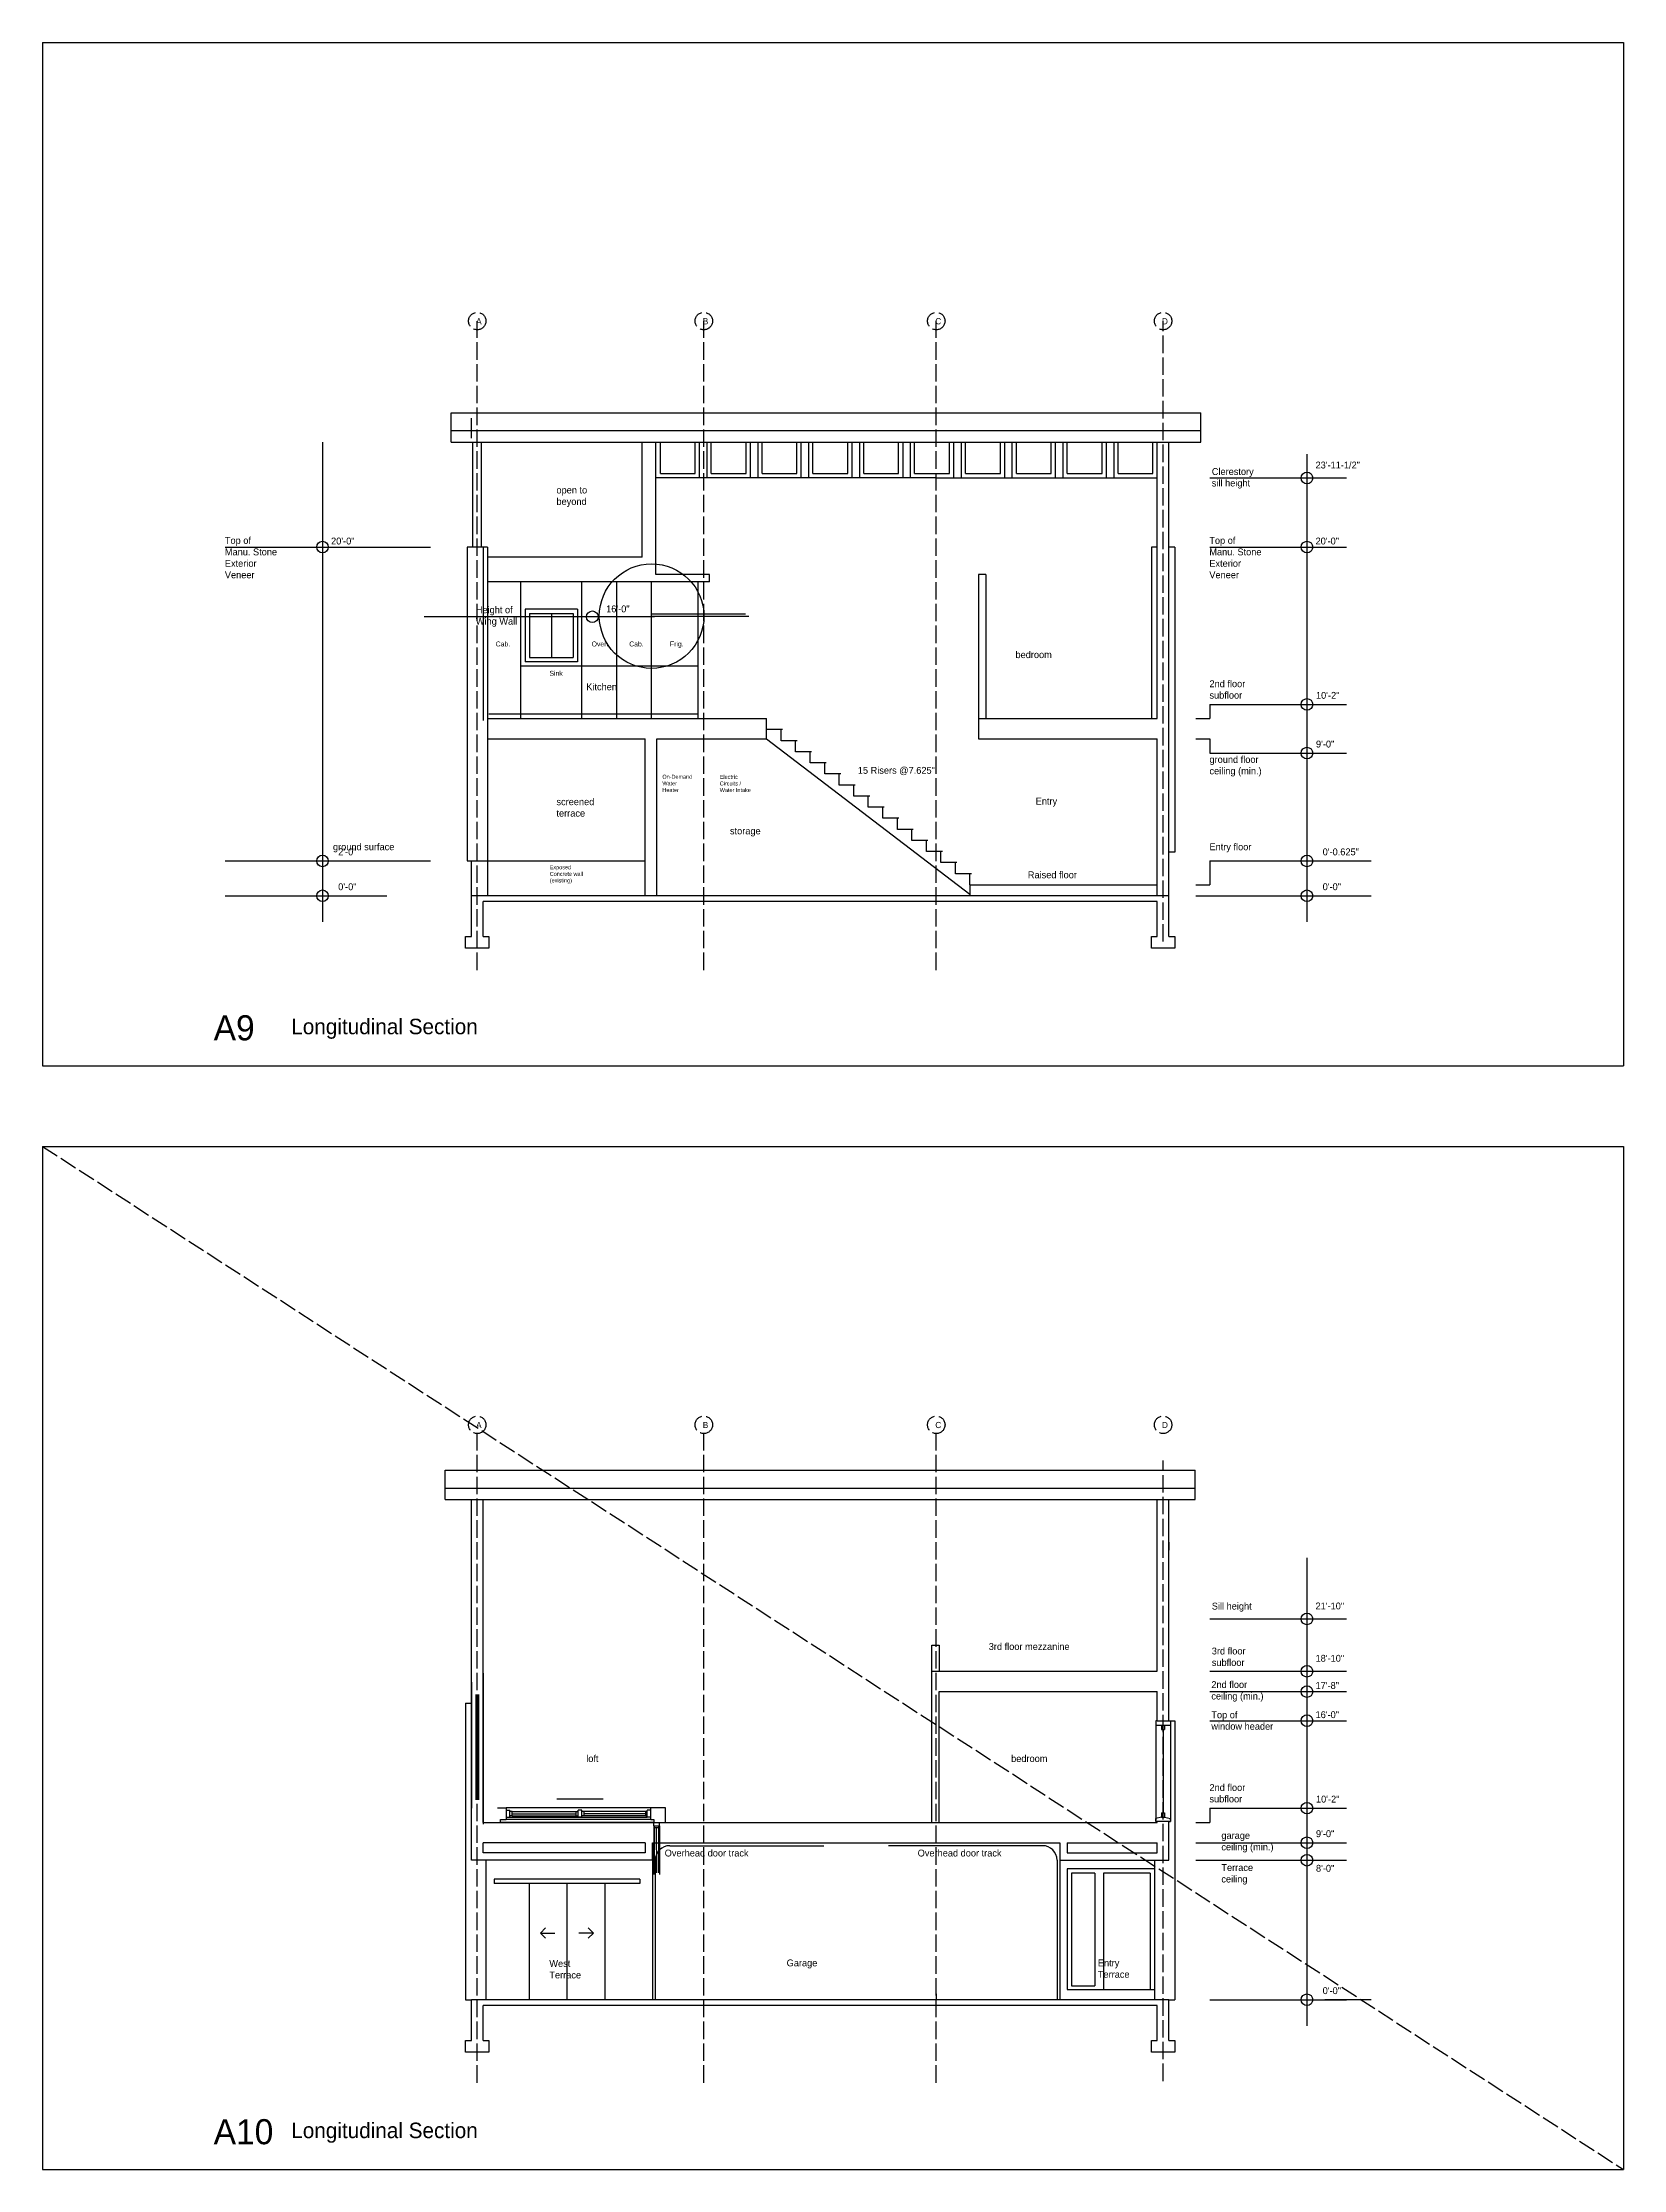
# Model space of a CAD drawing. Header units: inches. Extents: x -173 to 7884, y -3191 to 6135.
# Drawn here: x 3365 to 4453, y 1971 to 3434 of the extents above; entities that cross this region are included whole.
import ezdxf

# ---------------------------------------------------------------- set-up
doc = ezdxf.new("R2010")
doc.units = ezdxf.units.IN
doc.header["$MEASUREMENT"] = 0
doc.linetypes.add('ACAD_ISO02W100', pattern=[15, 12, -3])
for name, color, linetype in [('const', 7, 'Continuous'), ('e1', 7, 'Continuous'), ('e2', 251, 'Continuous'), ('glass', 172, 'Continuous'), ('grid', 252, 'ACAD_ISO02W100'), ('millwork', 253, 'Continuous'), ('soffit', 253, 'ACAD_ISO02W100'), ('stairs', 140, 'Continuous'), ('walls', 7, 'Continuous')]:
    doc.layers.add(name, color=color, linetype=linetype)

msp = doc.modelspace()

# ---------------------------------------------------------------- linework, layer by layer
for p, q in [((3365.1, 3434.3), (3365.1, 2730.3)), ((3365.1, 3434.3), (4453.1, 3434.3)), ((4453.1, 3434.3), (4453.1, 2730.3)), ((3365.1, 2730.3), (4453.1, 2730.3)), ((3365.1, 2674.8), (3365.1, 1970.8)), ((3365.1, 2674.8), (4453.1, 2674.8)), ((4453.1, 2674.8), (4453.1, 1970.8)), ((3365.1, 1970.8), (4453.1, 1970.8))]:
    msp.add_line(p, q)
at = {"layer": 'e1'}
for p, q in [((3777.8, 3080.2), (3777.8, 3159.4)), ((3787.3, 3068.2), (3787.3, 3159.4)), ((3777.8, 3080.2), (3671.3, 3080.2)), ((4128.3, 3087.2), (4128.3, 2969.2)), ((3824.2, 3063.2), (3671.3, 3063.2)), ((3824.2, 3068.2), (3787.3, 3068.2)), ((3824.2, 3063.2), (3824.2, 3068.2)), ((3784.3, 3041.2), (3848.8, 3041.2)), ((3784.3, 3039.7), (3851.3, 3039.7)), ((3660.3, 2847.2), (3660.3, 2871.2)), ((3660.3, 2871.2), (3671.3, 2871.2))]:
    msp.add_line(p, q, dxfattribs=at)
at = {"layer": 'e2'}
for p, q in [((3660.3, 3162.1), (3660.3, 3175.8)), ((3557.8, 3159.4), (3557.8, 2829.3)), ((3790.3, 3137.7), (3790.3, 3159.4)), ((3814.3, 3137.7), (3814.3, 3159.4)), ((3817.3, 3134.7), (3817.3, 3159.4)), ((3822.3, 3159.4), (3822.3, 3134.7)), ((3825.3, 3137.7), (3825.3, 3159.4)), ((3849.3, 3137.7), (3849.3, 3159.4)), ((3852.3, 3134.7), (3852.3, 3159.4)), ((3857.3, 3159.4), (3857.3, 3134.7)), ((3860.3, 3137.7), (3860.3, 3159.4)), ((3884.3, 3137.7), (3884.3, 3159.4)), ((3887.3, 3134.7), (3887.3, 3159.4)), ((3892.3, 3159.4), (3892.3, 3134.7)), ((3895.3, 3137.7), (3895.3, 3159.4)), ((3919.3, 3137.7), (3919.3, 3159.4)), ((3922.3, 3134.7), (3922.3, 3159.4)), ((3927.3, 3159.4), (3927.3, 3134.7)), ((3930.3, 3137.7), (3930.3, 3159.4)), ((3954.3, 3137.7), (3954.3, 3159.4)), ((3957.3, 3134.7), (3957.3, 3159.4)), ((3962.3, 3159.4), (3962.3, 3134.7)), ((3965.3, 3137.7), (3965.3, 3159.4)), ((3989.3, 3137.7), (3989.3, 3159.4)), ((3992.3, 3134.7), (3992.3, 3159.4)), ((3997.3, 3159.4), (3997.3, 3134.7)), ((4000.3, 3137.7), (4000.3, 3159.4)), ((4024.3, 3137.7), (4024.3, 3159.4)), ((4027.3, 3134.7), (4027.3, 3159.4)), ((4032.3, 3159.4), (4032.3, 3134.7)), ((4035.3, 3137.7), (4035.3, 3159.4)), ((4059.3, 3137.7), (4059.3, 3159.4)), ((4062.3, 3134.7), (4062.3, 3159.4)), ((4067.3, 3159.4), (4067.3, 3134.7)), ((4070.3, 3137.7), (4070.3, 3159.4)), ((4094.3, 3137.7), (4094.3, 3159.4)), ((4097.3, 3134.7), (4097.3, 3159.4)), ((4102.3, 3159.4), (4102.3, 3134.7)), ((4105.3, 3137.7), (4105.3, 3159.4)), ((4129.3, 3137.7), (4129.3, 3159.4)), ((4235.3, 3151.1), (4235.3, 2829.3)), ((3980.2, 3134.7), (3787.3, 3134.7)), ((3790.3, 3137.7), (3814.3, 3137.7)), ((3825.3, 3137.7), (3849.3, 3137.7)), ((3860.3, 3137.7), (3884.3, 3137.7)), ((3895.3, 3137.7), (3919.3, 3137.7)), ((3930.3, 3137.7), (3954.3, 3137.7)), ((3965.3, 3137.7), (3989.3, 3137.7)), ((3980.2, 3134.7), (4132.3, 3134.7)), ((4000.3, 3137.7), (4024.3, 3137.7)), ((4035.3, 3137.7), (4059.3, 3137.7)), ((4070.3, 3137.7), (4094.3, 3137.7)), ((4105.3, 3137.7), (4129.3, 3137.7)), ((4168.4, 3134.7), (4262.5, 3134.7)), ((3490.9, 3087.2), (3632.1, 3087.2)), ((3668.3, 3087.2), (3668.3, 2967.9)), ((4168.4, 3087.2), (4262.5, 3087.2)), ((3694.3, 2969.2), (3694.3, 3063.2)), ((3736.3, 2969.2), (3736.3, 3063.2)), ((3760.3, 2969.2), (3760.3, 3063.2)), ((3784.3, 2969.2), (3784.3, 3063.2)), ((3816.2, 3063.2), (3816.2, 2969.2)), ((3697.3, 3044.5), (3697.3, 3008.2)), ((3733.3, 3044.5), (3697.3, 3044.5)), ((3733.3, 3044.5), (3733.3, 3008.2)), ((3786.2, 3039.2), (3627.8, 3039.2)), ((3700.3, 3041.5), (3730.3, 3041.5)), ((3700.3, 3041.5), (3700.3, 3011.2)), ((3715.3, 3041.5), (3715.3, 3011.2)), ((3730.3, 3041.5), (3730.3, 3011.2)), ((3816.2, 3005.2), (3694.3, 3005.2)), ((3733.3, 3008.2), (3697.3, 3008.2)), ((3700.3, 3011.2), (3730.3, 3011.2)), ((3816.2, 2972.2), (3672.3, 2972.2)), ((4168.4, 2978.9), (4262.5, 2978.9)), ((4168.4, 2978.9), (4168.4, 2969.2)), ((4158.9, 2969.2), (4168.4, 2969.2)), ((4158.9, 2955.2), (4168.4, 2955.2)), ((4168.4, 2955.2), (4168.4, 2945.4)), ((4168.4, 2945.4), (4262.5, 2945.4)), ((3490.9, 2871.2), (3632.1, 2871.2)), ((3671.3, 2871.2), (3779.8, 2871.2)), ((4168.4, 2871.2), (4262.5, 2871.2)), ((4168.4, 2871.2), (4168.4, 2854.8)), ((4247.7, 2871.2), (4279.6, 2871.2)), ((4158.9, 2854.8), (4168.4, 2854.8)), ((3490.9, 2847.2), (3585, 2847.2)), ((3570.2, 2847.2), (3602, 2847.2)), ((4158.9, 2847.2), (4262.5, 2847.2)), ((4247.7, 2847.2), (4279.6, 2847.2)), ((4140.3, 2425.8), (4140.3, 2431.7)), ((3660.3, 2402.5), (3660.3, 2416.2)), ((4140.3, 2402.5), (4140.3, 2416.2)), ((4235.3, 2391.6), (4235.3, 2069.7)), ((4168.4, 2349.6), (4262.5, 2349.6)), ((4168.4, 2313.6), (4262.5, 2313.6)), ((3660.3, 2306.1), (3660.3, 2219.4)), ((3668.3, 2312.2), (3668.3, 2208.4)), ((4168.4, 2299.6), (4262.5, 2299.6)), ((3656.3, 2291.6), (3656.3, 2087.6)), ((3656.3, 2291.6), (3660.3, 2291.6)), ((3663.4, 2297.6), (3663.4, 2225.1)), ((3665.1, 2297.6), (3665.1, 2225.1)), ((4131.3, 2279.6), (4131.3, 2210.2)), ((4141.3, 2279.6), (4141.3, 2210.2)), ((4141.3, 2279.6), (4144.3, 2279.6)), ((4144.3, 2279.6), (4144.3, 2087.6)), ((4168.4, 2279.6), (4262.5, 2279.6)), ((4168.4, 2219.4), (4262.5, 2219.4)), ((4168.4, 2219.4), (4168.4, 2209.6)), ((4158.9, 2209.6), (4168.4, 2209.6)), ((4158.9, 2195.6), (4262.5, 2195.6)), ((3670.3, 2183.6), (3670.3, 2087.6)), ((3784.8, 2183.6), (3784.8, 2087.6)), ((3796.8, 2193.6), (3902.8, 2193.6)), ((4053.3, 2193.6), (3947.3, 2193.6)), ((4065.3, 2183.6), (4065.3, 2087.6)), ((4130.3, 2183.6), (4130.3, 2087.6)), ((4158.9, 2183.6), (4262.5, 2183.6)), ((3776.2, 2170.5), (3676, 2170.5)), ((3676, 2170.5), (3676, 2167.6)), ((3776.2, 2167.6), (3676, 2167.6)), ((3700, 2167.6), (3700, 2087.6)), ((3726, 2167.6), (3726, 2087.6)), ((3752.2, 2167.6), (3752.2, 2087.6)), ((3776.2, 2170.5), (3776.2, 2167.6)), ((4130.3, 2177.6), (4070.3, 2177.6)), ((4070.3, 2177.6), (4070.3, 2094.6)), ((4073.3, 2174.6), (4073.3, 2097.1)), ((4089.3, 2174.6), (4073.3, 2174.6)), ((4089.3, 2174.6), (4089.3, 2097.1)), ((4095.3, 2174.6), (4095.3, 2094.6)), ((4127.3, 2174.6), (4095.3, 2174.6)), ((4127.3, 2174.6), (4127.3, 2094.6)), ((3707.8, 2133.5), (3711.3, 2137)), ((3744.2, 2133.5), (3740.7, 2137)), ((3707.8, 2133.5), (3717.8, 2133.5)), ((3707.8, 2133.5), (3711.3, 2130)), ((3744.2, 2133.5), (3734.2, 2133.5)), ((3744.2, 2133.5), (3740.7, 2130)), ((4070.3, 2094.6), (4130.3, 2094.6)), ((4073.3, 2097.1), (4089.3, 2097.1)), ((3656.3, 2087.6), (3660.3, 2087.6)), ((4140.3, 2087.6), (4144.3, 2087.6)), ((4168.4, 2087.6), (4262.5, 2087.6)), ((4247.7, 2087.7), (4279.6, 2087.7))]:
    msp.add_line(p, q, dxfattribs=at)
for centre, radius in [((4235.3, 3134.7), 4), ((3557.8, 3087.2), 4), ((4235.3, 3087.2), 4), ((3784.3, 3039.7), 36), ((3743.5, 3039.2), 4), ((4235.3, 2978.9), 4), ((4235.3, 2945.4), 4), ((3557.8, 2871.2), 4), ((4235.3, 2871.2), 4), ((3557.8, 2847.2), 4), ((4235.3, 2847.2), 4), ((4235.3, 2349.6), 4), ((4235.3, 2313.6), 4), ((4235.3, 2299.6), 4), ((4235.3, 2279.6), 4), ((4235.3, 2219.4), 4), ((4235.3, 2195.6), 4), ((4235.3, 2183.6), 4), ((4235.3, 2087.6), 4)]:
    msp.add_circle(centre, radius, dxfattribs=at)
for centre, start, end in [((3796.8, 2183.6), 90, 180), ((4053.3, 2183.6), 0, 90)]:
    msp.add_arc(centre, 10, start, end, dxfattribs=at)
at = {"layer": 'glass'}
for p, q in [((3664.3, 2297.6), (3664.3, 2225.1)), ((3688.3, 2217.1), (3732.3, 2217.1)), ((3688.3, 2214.1), (3732.3, 2214.1)), ((3780.3, 2217.1), (3737.8, 2217.1)), ((3780.3, 2214.1), (3737.8, 2214.1)), ((3786.3, 2174.8), (3786.3, 2206.2)), ((3789.3, 2174.8), (3789.3, 2206.2))]:
    msp.add_line(p, q, dxfattribs=at)
at = {"layer": 'grid'}
for p, q in [((3664.3, 2796.1), (3664.3, 3242.7)), ((3820.2, 2796.1), (3820.2, 3242.7)), ((3980.2, 2796.1), (3980.2, 3242.7)), ((4136.3, 2815.7), (4136.3, 3242.7)), ((3664.3, 2030.5), (3664.3, 2477.2)), ((3820.2, 2030.5), (3820.2, 2477.2)), ((3980.2, 2030.5), (3980.2, 2477.2)), ((4136.3, 2031.6), (4136.3, 2458.6))]:
    msp.add_line(p, q, dxfattribs=at)
for centre in [(3664.3, 3242.7), (3820.2, 3242.7), (3980.2, 3242.7), (4136.3, 3242.7), (3664.3, 2483.2), (3820.2, 2483.2), (3980.2, 2483.2), (4136.3, 2483.2)]:
    msp.add_circle(centre, 6, dxfattribs=at)
at = {"layer": 'millwork'}
for p, q in [((3646.3, 3167.4), (3646.3, 3179.5)), ((3646.3, 3179.5), (4162.3, 3179.5)), ((4162.3, 3167.4), (4162.3, 3179.5)), ((3642.3, 2439.7), (3642.3, 2451.9)), ((3642.3, 2451.9), (4158.3, 2451.9)), ((4158.3, 2439.7), (4158.3, 2451.9)), ((3751, 2225.6), (3719, 2225.6)), ((3783.8, 2219.6), (3684.3, 2219.6)), ((3684.3, 2213.1), (3781.3, 2213.1)), ((3783.8, 2211.6), (3684.3, 2211.6)), ((3688.3, 2215.6), (3732.3, 2215.6)), ((3780.3, 2215.6), (3737.8, 2215.6)), ((3785.8, 2209.6), (3680.3, 2209.6)), ((3785.8, 2207.2), (3785.8, 2173.8)), ((3787.8, 2174.8), (3787.7, 2206.2)), ((3789.8, 2207.2), (3789.8, 2173.8))]:
    msp.add_line(p, q, dxfattribs=at)
at = {"layer": 'soffit'}
msp.add_line((3365.1, 2674.8), (4453.1, 1970.8), dxfattribs=at)
at = {"layer": 'stairs'}
for p, q in [((3874.4, 2961.6), (3863.4, 2961.6)), ((3873.4, 2953.9), (3873.4, 2961.6)), ((3884.4, 2953.9), (3873.4, 2953.9)), ((3883.4, 2946.3), (3883.4, 2953.9)), ((3894.4, 2946.3), (3883.4, 2946.3)), ((3893.4, 2938.7), (3893.4, 2946.3)), ((3904.4, 2938.7), (3893.4, 2938.7)), ((3903.4, 2931.1), (3903.4, 2938.7)), ((3914.4, 2931.1), (3903.4, 2931.1)), ((3913.4, 2923.4), (3913.4, 2931.1)), ((3924.4, 2923.4), (3913.4, 2923.4)), ((3923.4, 2915.8), (3923.4, 2923.4)), ((3934.4, 2915.8), (3923.4, 2915.8)), ((3933.4, 2908.2), (3933.4, 2915.8)), ((3944.4, 2908.2), (3933.4, 2908.2)), ((3943.4, 2900.6), (3943.4, 2908.2)), ((3954.4, 2900.6), (3943.4, 2900.6)), ((3953.4, 2892.9), (3953.4, 2900.6)), ((3964.4, 2892.9), (3953.4, 2892.9)), ((3963.4, 2885.3), (3963.4, 2892.9)), ((3974.4, 2885.3), (3963.4, 2885.3)), ((3973.4, 2877.7), (3973.4, 2885.3)), ((3984.4, 2877.7), (3973.4, 2877.7)), ((3983.4, 2870.1), (3983.4, 2877.7)), ((3994.4, 2870.1), (3983.4, 2870.1)), ((3993.4, 2862.4), (3993.4, 2870.1)), ((4004.4, 2862.4), (3993.4, 2862.4)), ((4003.4, 2854.8), (4003.4, 2862.4))]:
    msp.add_line(p, q, dxfattribs=at)
at = {"layer": 'walls'}
for p, q in [((3646.3, 3159.4), (3646.3, 3167.4)), ((3646.3, 3167.4), (4162.3, 3167.4)), ((4162.3, 3159.4), (4162.3, 3167.4)), ((3646.3, 3159.4), (4162.3, 3159.4)), ((3661.3, 3087.2), (3661.3, 3159.4)), ((3667.3, 3087.2), (3667.3, 3159.4)), ((4132.3, 2969.2), (4132.3, 3159.4)), ((4140.3, 2819.2), (4140.3, 3159.4)), ((3657.3, 3087.2), (3657.3, 2871.2)), ((3671.3, 3087.2), (3657.3, 3087.2)), ((3671.3, 3087.2), (3671.3, 2847.2)), ((4132.3, 3087.2), (4128.3, 3087.2)), ((4144.3, 3087.2), (4140.3, 3087.2)), ((4144.3, 3087.2), (4144.3, 2877.2)), ((4009.3, 3068.2), (4009.3, 2955.2)), ((4014.3, 3068.2), (4009.3, 3068.2)), ((4014.3, 3068.2), (4014.3, 2969.2)), ((3671.3, 2969.2), (3863.4, 2969.2)), ((3863.4, 2955.2), (3863.4, 2969.2)), ((4009.3, 2969.2), (4132.3, 2969.2)), ((3671.3, 2955.2), (3779.8, 2955.2)), ((3779.8, 2847.2), (3779.8, 2955.2)), ((3787.8, 2847.2), (3787.8, 2955.2)), ((3787.8, 2955.2), (3863.4, 2955.2)), ((3863.4, 2955.2), (4003.4, 2848.4)), ((4009.3, 2955.2), (4132.3, 2955.2)), ((4132.3, 2847.2), (4132.3, 2955.2)), ((3657.3, 2871.2), (3660.3, 2871.2)), ((4144.3, 2877.2), (4140.3, 2877.2)), ((4003.4, 2854.8), (4003.4, 2847.2)), ((4003.4, 2854.8), (4132.3, 2854.8)), ((4140.3, 2847.2), (3660.3, 2847.2)), ((3660.3, 2819.2), (3660.3, 2847.2)), ((4132.3, 2843.2), (3668.3, 2843.2)), ((3668.3, 2819.2), (3668.3, 2843.2)), ((4132.3, 2819.2), (4132.3, 2843.2)), ((3656.3, 2819.2), (3660.3, 2819.2)), ((3656.3, 2811.2), (3656.3, 2819.2)), ((3672.3, 2811.2), (3656.3, 2811.2)), ((3668.3, 2819.2), (3672.3, 2819.2)), ((3672.3, 2819.2), (3672.3, 2811.2)), ((4128.3, 2811.2), (4128.3, 2819.2)), ((4128.3, 2819.2), (4132.3, 2819.2)), ((4144.3, 2811.2), (4128.3, 2811.2)), ((4140.3, 2819.2), (4144.3, 2819.2)), ((4144.3, 2819.2), (4144.3, 2811.2)), ((3642.3, 2431.7), (3642.3, 2439.7)), ((3642.3, 2439.7), (4158.3, 2439.7)), ((3642.3, 2431.7), (4158.3, 2431.7)), ((3660.3, 2183.6), (3660.3, 2431.7)), ((3668.3, 2209.6), (3668.3, 2431.7)), ((4132.3, 2313.6), (4132.3, 2431.7)), ((4140.3, 2301.9), (4140.3, 2431.7)), ((4158.3, 2431.7), (4158.3, 2439.7)), ((4140.3, 2416.2), (4140.3, 2425.8)), ((4140.3, 2402.5), (4140.3, 2397)), ((3977.2, 2209.6), (3977.2, 2331.6)), ((3977.2, 2331.6), (3982.2, 2331.6)), ((3982.2, 2331.6), (3982.2, 2313.6)), ((3977.2, 2313.6), (4132.3, 2313.6)), ((3982.2, 2209.6), (3982.2, 2299.6)), ((3982.2, 2299.6), (4132.3, 2299.6)), ((4132.3, 2279.6), (4132.3, 2299.6)), ((4140.3, 2279.6), (4140.3, 2301.9)), ((4131.3, 2279.6), (4131.3, 2276.6)), ((4132.3, 2279.6), (4131.3, 2279.6)), ((4131.3, 2276.6), (4141.3, 2276.6)), ((4132.3, 2279.6), (4140.3, 2279.6)), ((4135.3, 2276.6), (4137.3, 2276.6)), ((4135.3, 2276.6), (4135.3, 2273.6)), ((4135.3, 2273.6), (4137.3, 2273.6)), ((4136.3, 2273.6), (4136.3, 2216.2)), ((4137.3, 2276.6), (4137.3, 2273.6)), ((4140.3, 2279.6), (4141.3, 2279.6)), ((4141.3, 2279.6), (4141.3, 2276.6)), ((3678.3, 2219.6), (3684.3, 2219.6)), ((3680.3, 2211.6), (3684.3, 2211.6)), ((3680.3, 2209.6), (3680.3, 2211.6)), ((3684.3, 2219.6), (3684.3, 2211.6)), ((3684.3, 2218.1), (3686.8, 2218.1)), ((3684.3, 2213.1), (3686.8, 2213.1)), ((3686.8, 2213.1), (3686.8, 2218.1)), ((3688.3, 2217.1), (3686.8, 2217.1)), ((3688.3, 2214.1), (3686.8, 2214.1)), ((3688.3, 2214.1), (3688.3, 2217.1)), ((3732.3, 2214.1), (3732.3, 2217.1)), ((3732.3, 2217.1), (3733.8, 2217.1)), ((3732.3, 2214.1), (3733.8, 2214.1)), ((3736.3, 2218.1), (3733.8, 2218.1)), ((3733.8, 2213.1), (3733.8, 2218.1)), ((3736.3, 2213.1), (3733.8, 2213.1)), ((3736.3, 2213.1), (3736.3, 2218.1)), ((3737.8, 2217.1), (3736.3, 2217.1)), ((3737.8, 2214.1), (3736.3, 2214.1)), ((3737.8, 2214.1), (3737.8, 2217.1)), ((3780.3, 2217.1), (3778.8, 2217.1)), ((3780.3, 2214.1), (3778.8, 2214.1)), ((3780.3, 2214.1), (3780.3, 2217.1)), ((3780.3, 2217.1), (3781.3, 2217.1)), ((3780.3, 2214.1), (3781.3, 2214.1)), ((3781.3, 2213.1), (3781.3, 2218.1)), ((3783.8, 2218.1), (3781.3, 2218.1)), ((3783.8, 2213.1), (3781.3, 2213.1)), ((3793.8, 2219.6), (3783.8, 2219.6)), ((3783.8, 2211.6), (3783.8, 2219.6)), ((3783.8, 2211.6), (3785.8, 2211.6)), ((3785.8, 2211.6), (3785.8, 2209.6)), ((3793.8, 2209.6), (3793.8, 2219.6)), ((4135.3, 2213.2), (4131.3, 2212.2)), ((4131.3, 2210.2), (4131.3, 2212.2)), ((4131.3, 2210.2), (4132.3, 2210.2)), ((4132.3, 2209.6), (4132.3, 2210.2)), ((4140.3, 2210.2), (4132.3, 2210.2)), ((4135.3, 2216.2), (4135.3, 2213.2)), ((4135.3, 2216.2), (4137.3, 2216.2)), ((4135.3, 2213.2), (4137.3, 2213.2)), ((4137.3, 2216.2), (4137.3, 2213.2)), ((4137.3, 2213.2), (4141.3, 2212.2)), ((4140.3, 2183.6), (4140.3, 2210.2)), ((4140.3, 2210.2), (4141.3, 2210.2)), ((4141.3, 2210.2), (4141.3, 2212.2)), ((4141.3, 2210.2), (4141.3, 2210.2)), ((3668.3, 2209.6), (4132.3, 2209.6)), ((3668.3, 2209.6), (3680.3, 2209.6)), ((3779.8, 2195.6), (3668.3, 2195.6)), ((3668.3, 2188.6), (3668.3, 2195.6)), ((3779.8, 2195.6), (3779.8, 2188.6)), ((3784.8, 2195.6), (4065.3, 2195.6)), ((3784.8, 2183.6), (3784.8, 2195.6)), ((3784.8, 2195.6), (3784.8, 2183.6)), ((3785.8, 2207.2), (3785.8, 2209.7)), ((3785.8, 2209.6), (3793.8, 2209.6)), ((3785.8, 2207.2), (3789.8, 2207.2)), ((3786.3, 2206.2), (3786.3, 2207.2)), ((3786.3, 2206.2), (3789.3, 2206.2)), ((3789.3, 2206.2), (3789.3, 2207.2)), ((3789.8, 2207.2), (3789.8, 2209.6)), ((4065.3, 2195.6), (4065.3, 2183.6)), ((4070.3, 2195.6), (4070.3, 2188.6)), ((4070.3, 2195.6), (4132.3, 2195.6)), ((4132.3, 2188.6), (4132.3, 2195.6)), ((3784.8, 2183.6), (3660.3, 2183.6)), ((3779.8, 2188.6), (3668.3, 2188.6)), ((3786.8, 2183.6), (3786.8, 2087.6)), ((4063.3, 2183.6), (4063.3, 2087.6)), ((4065.3, 2183.6), (4140.3, 2183.6)), ((4070.3, 2188.6), (4132.3, 2188.6)), ((4140.3, 2087.6), (3660.3, 2087.6)), ((3660.3, 2059.6), (3660.3, 2087.6)), ((4132.3, 2083.6), (3668.3, 2083.6)), ((3668.3, 2059.6), (3668.3, 2083.6)), ((3980.2, 2091.6), (3980.2, 2087.6)), ((4132.3, 2059.6), (4132.3, 2083.6)), ((4140.3, 2059.6), (4140.3, 2087.6)), ((3656.3, 2059.6), (3660.3, 2059.6)), ((3656.3, 2051.6), (3656.3, 2059.6)), ((3672.3, 2051.6), (3656.3, 2051.6)), ((3668.3, 2059.6), (3672.3, 2059.6)), ((3672.3, 2059.6), (3672.3, 2051.6)), ((4128.3, 2051.6), (4128.3, 2059.6)), ((4128.3, 2059.6), (4132.3, 2059.6)), ((4144.3, 2051.6), (4128.3, 2051.6)), ((4140.3, 2059.6), (4144.3, 2059.6)), ((4144.3, 2059.6), (4144.3, 2051.6))]:
    msp.add_line(p, q, dxfattribs=at)

# ---------------------------------------------------------------- texts
at = {"layer": 'const', "attachment_point": 1}
for s, insert, char_height, width in [('A', (3663.5, 3244.7), 4.26, 1625.197), ('B', (3819.5, 3244.7), 4.26, 1625.197), ('C', (3979.5, 3244.7), 4.26, 1625.197), ('D', (4135.5, 3244.7), 4.26, 1625.197), ('Clerestory^Jsill height', (4169.8, 3141.5), 4.736, 1805.775), ('23\'-11-1/2"', (4241.2, 3146), 4.736, 1805.775), ('open to^Jbeyond', (3718.8, 3128.8), 4.736, 1805.775), ('\\PTop of\\PManu. Stone\\PExterior\\PVeneer', (3490.6, 3102), 4.736, 1805.775), ('\\P20\'-0"', (3563.7, 3101.6), 4.74, 1805.775), ('\\PTop of\\PManu. Stone\\PExterior\\PVeneer', (4168.1, 3102), 4.736, 1805.775), ('\\P20\'-0"', (4241.2, 3101.6), 4.74, 1805.775), ('Height of \\PWing Wall', (3663.3, 3046.4), 4.74, 1805.775), ('16\'-0"', (3753, 3047), 4.74, 1805.775), ('\\pt3.4098;Cab.', (3677, 3022.2), 3.41, 1300.158), ('\\pt3.4098;Oven', (3743, 3022.2), 3.41, 1300.158), ('\\pt3.4098;Cab.', (3768.9, 3022.2), 3.41, 1300.158), ('\\pt3.4098;Frig.', (3796.9, 3022.2), 3.41, 1300.158), ('bedroom', (4034.7, 3015.5), 4.74, 1805.775), ('\\pt3.4098;Sink', (3714, 3002), 3.41, 1300.158), ('Kitchen', (3739.3, 2993.4), 4.74, 1805.775), ('2nd floor^Jsubfloor', (4168.2, 2995.5), 4.736, 1805.775), ('10\'-2"', (4241.5, 2987.5), 4.74, 1805.775), ('ground floor^Jceiling (min.)', (4168.2, 2943.4), 4.736, 1805.775), ('9\'-0"', (4241.5, 2954), 4.74, 1805.775), ('\\pt2.7279;On-Demand^JWater^JHeater', (3791.7, 2930.5), 2.728, 1040.126), ('\\pt2.7279;Electric^JCircuits /^JWater Intake', (3831.2, 2930.4), 2.728, 1040.126), ('15 Risers @7.625"', (3926.2, 2935.9), 4.736, 1805.775), ('screened^Jterrace', (3718.8, 2914.3), 4.736, 1805.775), ('Entry', (4048.6, 2914.7), 4.74, 1805.775), ('ground surface', (3565, 2883.3), 4.736, 1805.775), ('storage', (3838.2, 2894.2), 4.74, 1805.775), ('Entry floor', (4168.2, 2883.3), 4.736, 1805.775), ('2\'-0"', (3568.6, 2879.8), 4.74, 1805.775), ('0\'-0.625"', (4246.1, 2879.8), 4.74, 1805.775), ('0\'-0"', (3568.6, 2855.8), 4.74, 1805.775), ('\\pt2.7279;Exposed^JConcrete wall^J(existing)', (3714.2, 2868.2), 2.728, 1040.126), ('Raised floor', (4043.2, 2864), 4.736, 1805.775), ('0\'-0"', (4246.1, 2855.8), 4.74, 1805.775), ('A9', (3482.9, 2765), 17.26, 6582.049), ('Longitudinal Section', (3536.3, 2762.6), 10.656, 4062.993), ('A', (3663.5, 2485.2), 4.26, 1625.197), ('B', (3819.5, 2485.2), 4.26, 1625.197), ('C', (3979.5, 2485.2), 4.26, 1625.197), ('D', (4135.5, 2485.2), 4.26, 1625.197), ('Sill height', (4169.8, 2360.8), 4.736, 1805.775), ('21\'-10"', (4241.2, 2360.9), 4.74, 1805.775), ('3rd floor mezzanine', (4016.3, 2333), 4.736, 1805.775), ('3rd floor^Jsubfloor', (4169.8, 2329.9), 4.736, 1805.775), ('18\'-10"', (4241.2, 2324.9), 4.74, 1805.775), ('\\P2nd floor^Jceiling (min.)', (4169.5, 2314.7), 4.736, 1805.775), ('\\P17\'-8"', (4241.2, 2314.1), 4.74, 1805.775), ('\\PTop of \\Pwindow header', (4169.5, 2293.9), 4.736, 1805.775), ('\\P16\'-0"', (4241.2, 2294), 4.74, 1805.775), ('loft', (3739.3, 2255.9), 4.74, 1805.775), ('bedroom', (4031.7, 2255.9), 4.74, 1805.775), ('2nd floor^Jsubfloor', (4168.2, 2236), 4.736, 1805.775), ('10\'-2"', (4241.5, 2228), 4.74, 1805.775), ('garage^Jceiling (min.)', (4176.4, 2203), 4.736, 1805.775), ('9\'-0"', (4241.5, 2204.2), 4.74, 1805.775), ('Overhead door track', (3793.3, 2190.9), 4.736, 1805.775), ('Overhead door track', (3967.4, 2190.9), 4.736, 1805.775), ('Terrace^Jceiling', (4176.4, 2180.9), 4.736, 1805.775), ('8\'-0"', (4241.5, 2180.4), 4.74, 1805.775), ('West\\PTerrace', (3713.9, 2114.9), 4.74, 1805.775), ('Garage', (3877.2, 2115.3), 4.74, 1805.775), ('Entry^JTerrace', (4091.4, 2115.3), 4.736, 1805.775), ('0\'-0"', (4246.1, 2096.2), 4.74, 1805.775), ('A10', (3482.9, 2005.4), 17.26, 6582.049), ('Longitudinal Section', (3536.3, 2003), 10.656, 4062.993)]:
    msp.add_mtext(s, dxfattribs=dict(at, insert=insert, char_height=char_height, width=width))

doc.saveas('drawing.dxf')
